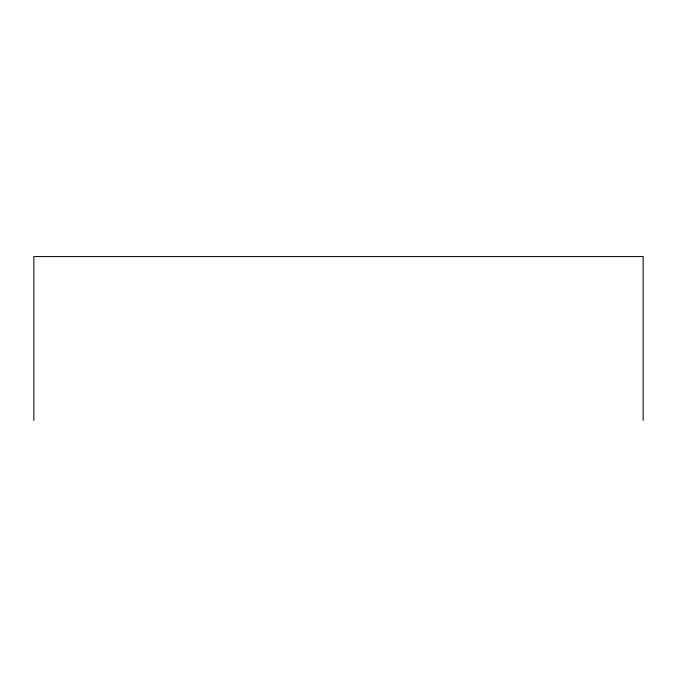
<?xml version="1.0" encoding="UTF-8"?>
<svg xmlns="http://www.w3.org/2000/svg" width="677" height="677" viewBox="0 0 677 677"><rect width="100%" height="100%" fill="white"/><g stroke="black" fill="none" stroke-linecap="round" stroke-linejoin="round"><path stroke-width="1.02" d="M643.15 420.417L643.15 256.583L33.85 256.583L33.85 420.417"/></g></svg>
